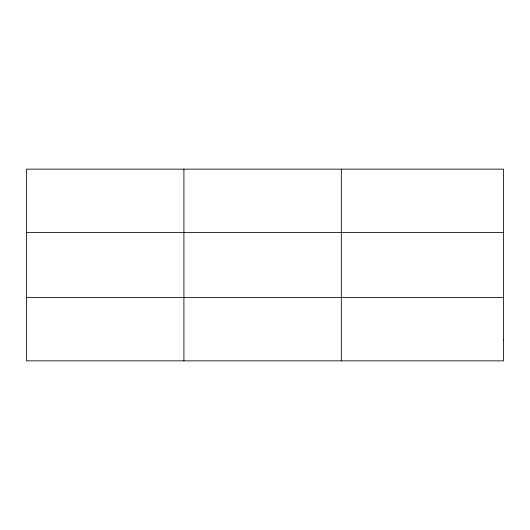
<?xml version="1.0" encoding="UTF-8"?>
<svg xmlns="http://www.w3.org/2000/svg" width="530" height="530" viewBox="0 0 530 530"><rect width="100%" height="100%" fill="white"/><g stroke="black" fill="none" stroke-linecap="round" stroke-linejoin="round"><path stroke-width="0.79" d="M183.91 360.857L183.91 169.143M341.32 360.857L341.32 169.143M26.5 232.405L503.5 232.405M26.5 297.595L503.5 297.595M503.5 339.77L503.5 360.857L26.5 360.857L26.5 169.143L503.5 169.143L503.5 339.77"/></g></svg>
